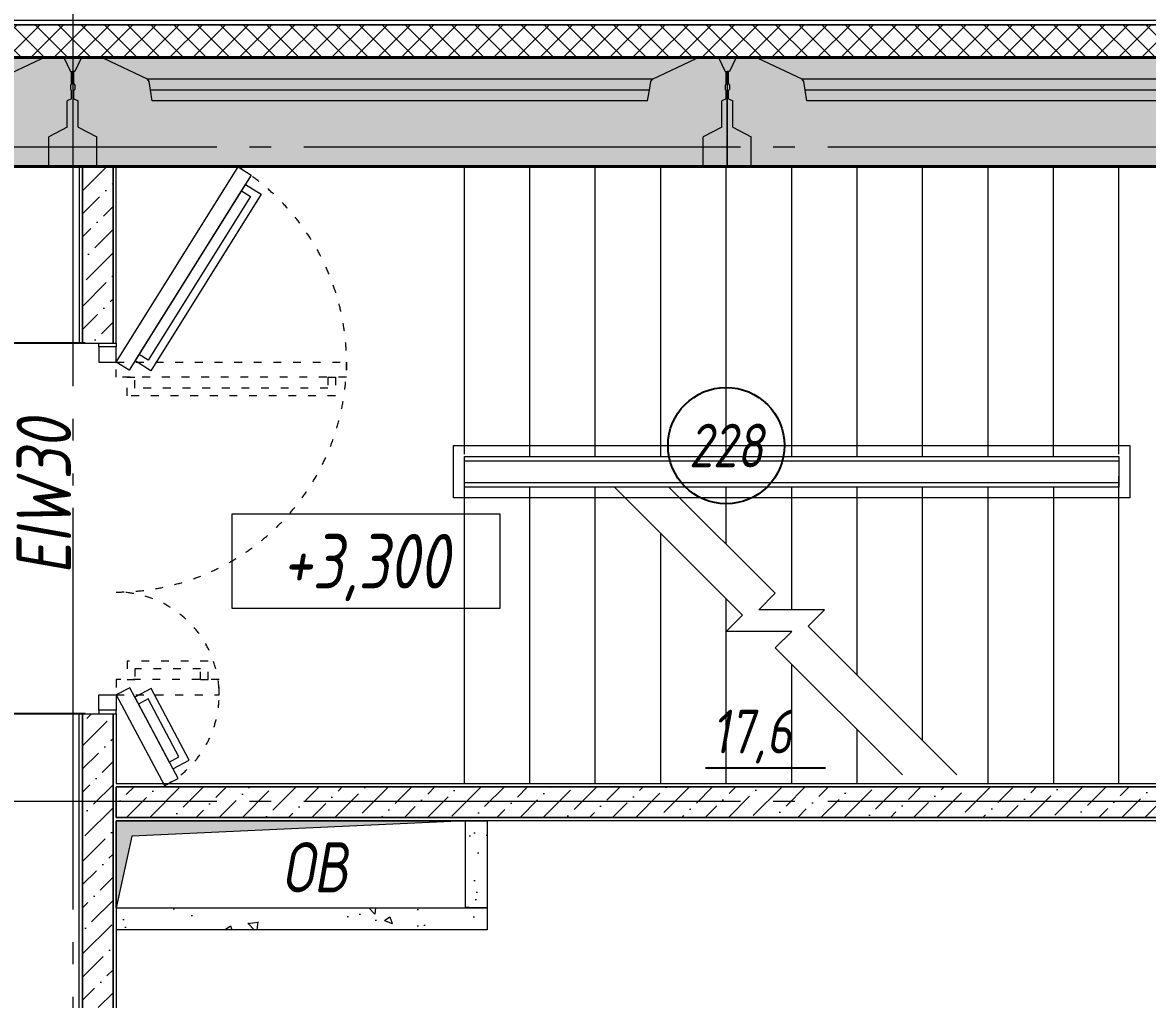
# Model space of a CAD drawing. Header units: millimetres. Extents: x -85420 to 1195317, y -69347 to 470418.
# Drawn here: x 494516 to 499672, y 53666 to 58146 of the extents above; entities that cross this region are included whole.
import ezdxf
from ezdxf import colors
from ezdxf.entities.mleader import LeaderData, LeaderLine
from ezdxf.enums import TextEntityAlignment as Align
from ezdxf.math import Vec2, Vec3

# ---------------------------------------------------------------- set-up
doc = ezdxf.new("R2010")
doc.units = ezdxf.units.MM
for name, pattern in [('ACAD_ISO03W100', [30, 12, -18]), ('GOST2.303 6', [12, 8, -1.5, 1, -1.5]), ('ГОСТ 2.303 4', [7, 5, -2, 0]), ('ГОСТ 2.303 5', [24, 20, -1.5, 1, -1.5]), ('осевая', [50.800000000000004, 31.75, -6.35, 6.35, -6.35])]:
    doc.linetypes.add(name, pattern=pattern)
for name, color, linetype, lineweight in [('!М_Отверстия в перекрытиях', 253, 'Continuous', 15), ('!М_Перегородки_пеноблок', 7, 'Continuous', 20), ('+АР_Выноски', 4, 'Continuous', 9), ('+АР_Лестница', 3, 'Continuous', 9), ('+АР_Осевые линии', 252, 'GOST2.303 6', 9), ('+АР_Стены внутренние', 250, 'Continuous', 18), ('АР_Двери', 7, 'Continuous', 0), ('АР_штриховка несущих стен', 250, 'Continuous', 0), ('СПДС_+АР_Стены', 250, 'Continuous', 20), ('СПДС_РАЗМЕРЫ', 252, 'Continuous', 0), ('стены', 7, 'Continuous', 40), ('ТОНКАЯ', 253, 'Continuous', 0), ('ЭКСПЛИКАЦИЯ', 7, 'Continuous', 5)]:
    doc.layers.add(name, color=color, linetype=linetype, lineweight=lineweight)
doc.layers.add('ОСИ', color=7, linetype='осевая', lineweight=13, true_color=0x999999)
doc.layers.add('ПБ_граница', color=7, linetype='ГОСТ 2.303 4', lineweight=40, true_color=0xdb0000)
doc.styles.add('ГОСТ 2.304', font='CS_Gost2304.shx', dxfattribs={"oblique": 10})
doc.dimstyles.new('СПДС', dxfattribs={"dimscale": 100, "dimtxt": 2.5, "dimasz": 2.5, "dimexe": 2, "dimexo": 0.625, "dimgap": 1, "dimtad": 1, "dimdec": 0, "dimrnd": 5, "dimtxsty": 'ГОСТ 2.304', "dimblk": 'OBLIQUE', "dimblk1": 'OBLIQUE', "dimblk2": 'OBLIQUE', "dimcen": 2.5, "dimdle": 2, "dimadec": 0, "dimazin": 2, "dimtfac": 0.75, "dimtdec": 4, "dimtmove": 1, "dimatfit": 3, "dimfxl": 1, "dimtfill": 1, "dimtolj": 1, "dimarcsym": 1})
pattern_1 = [(45, (0, 0), (39.77475644174331, 145.8407736197254), [187.5, -40.50000000000001, 0, -40.50000000000001])]

# ---------------------------------------------------------------- blocks, each defined once
blk = doc.blocks.new('A$C73726BED')
for points in [[(-282.9354296940893, 1896.324355923614), (-61.68031029171556, 1480.203997270103), (0, 1513.000000000015), (-221.2551194023737, 1929.120358653525)], [(-334.2186466207872, 1812.023447524), (-160.0784126125552, 1484.513300743011), (-85.15388843101003, 1524.351376913049), (-259.2941224392421, 1851.861523694038)], [(-286.8839761732121, 1797.551786471432), (-145.6067515599924, 1531.847971190567), (-101.5853931285227, 1555.254542663123), (-242.8626177417423, 1820.958357943988)], [(-85.73828986439575, -18.3836905468756), (-591.547994809861, -827.8484264909641), (-663.5110429047523, -782.8809232664895), (-157.701337959153, 26.58381267770393)], [(-2.398169440809284e-10, -13), (-558.9135552974036, -907.4486612869403), (-618.1558819499486, -870.4299470259637), (-59.24232665265068, 24.01871426108144)], [(-104.285464112628, -48.06537391231873), (-573.0008205616745, -798.1667431255942), (-615.282185291049, -771.7464141492184), (-146.5668288419416, -21.64504493594761)]]:
    blk.add_lwpolyline(points, close=True)
for points in [[(80, 1600.000000000015), (0, 1600.000000000015), (0, 1583.000000000015), (80, 1583.000000000015), (80, 1600.000000000015)], [(0, 1583.000000000015), (80, 1583.000000000015), (80, 1513.000000000015), (50, 1513.000000000015), (50, 1513.000000000015), (0, 1513.000000000015), (0, 1583.000000000015)], [(0, -83), (80, -83), (80, -13), (50, -13), (50, -13), (0, -13), (0, -83)], [(80, -100), (0, -100), (0, -83), (80, -83), (80, -100)]]:
    blk.add_lwpolyline(points)
at = {"linetype": 'ACAD_ISO03W100', "ltscale": 3}
for points in [[(-471.2854556929224, 1443.142727846411), (0, 1443.142727846411), (0, 1513.000000000015), (-471.2854556929224, 1513.000000000015)], [(0, -13), (-1054.714544307331, -12.99999999778794), (-1054.714544307331, 56.85727215581591), (1.600852783667506e-10, 56.85727215354564)]]:
    blk.add_lwpolyline(points, close=True, dxfattribs=at)
for points in [[(-385.9281835410744, 1443.142727846411), (-420.9281835410608, 1443.142727846411), (-420.928183541094, 1358.285455696284), (-50.00000000003325, 1358.285455696284), (-50.00000000000006, 1443.142727846411), (-85.00000000001363, 1443.142727846411)], [(-385.9281835410745, 1443.142727846411), (-385.9281835410804, 1393.285455696284), (-85.00000000001961, 1393.285455696284), (-85.0000000000137, 1443.142727846411)], [(-969.5033349099207, 56.85727215578422), (-1004.503334909845, 56.85727215586533), (-1004.503334909845, 141.7145443094692), (-49.9999999998207, 141.7145443071989), (-49.99999999998079, 56.85727215365327), (-84.99999999999099, 56.85727215373439)], [(-969.5033349099207, 56.85727215578905), (-969.5033349098445, 106.714544309391), (-84.99999999988664, 106.7145443072772), (-84.99999999999099, 56.85727215372955)]]:
    blk.add_lwpolyline(points, dxfattribs=at)
for centre, radius, start, end in [((0, 1513.000000000015), 471.2854556929224, 117.9999999999941, 269.999999999991), ((-2.398792275926098e-10, -13), 1054.714544307091, 89.99999999999099, 237.999999999879)]:
    blk.add_arc(centre, radius, start, end, dxfattribs=at)
blk = doc.blocks.new('_Oblique')
at = {"color": 0, "linetype": 'ByBlock', "lineweight": -2}
blk.add_line((-0.5, -0.5), (0.5, 0.5), dxfattribs=at)
blk = doc.blocks.new('*D384')
at = {"layer": 'Defpoints', "color": 0, "ltscale": 100, "transparency": 16777216}
for p in [(494866.3728296859, 56676.41517541511), (494076.3737197568, 54976.4151754151), (494866.3728296859, 54976.4151754151)]:
    blk.add_point(p, dxfattribs=at)
at = {"layer": 'СПДС_РАЗМЕРЫ', "color": 0, "lineweight": -2, "ltscale": 100, "transparency": 16777216}
for p, q in [((494076.3737197568, 56876.41517541511), (494076.3737197568, 54776.4151754151)), ((494803.8728296859, 56676.41517541511), (493876.3737197568, 56676.41517541511)), ((494803.8728296859, 54976.4151754151), (493876.3737197568, 54976.4151754151))]:
    blk.add_line(p, q, dxfattribs=at)
at = {"layer": 'СПДС_РАЗМЕРЫ', "color": 0, "lineweight": -2, "ltscale": 100, "transparency": 16777216, "xscale": 250, "yscale": 250, "zscale": 250}
for p, rotation in [((494076.3737197568, 56676.41517541511), 90), ((494076.3737197568, 54976.4151754151), 270)]:
    blk.add_blockref('_Oblique', p, dxfattribs=dict(at, rotation=rotation))
at = {"layer": 'СПДС_РАЗМЕРЫ', "color": 0, "ltscale": 100, "transparency": 16777216, "insert": (493851.3737196943, 55826.4151754151), "char_height": 250, "attachment_point": 5, "rotation": 90, "style": 'ГОСТ 2.304', "bg_fill": 3, "box_fill_scale": 1.1, "bg_fill_color": 256, "bg_fill_true_color": 13158600, "bg_fill_transparency": 0}
blk.add_mtext('\\A1;1700', dxfattribs=at)
blk = doc.blocks.new('_DotSmall')
at = {"color": 0, "linetype": 'ByBlock', "const_width": 0.5}
blk.add_lwpolyline([(-0.0625, 0, 1), (0.0625, 0, 1)], format="xyb", close=True, dxfattribs=at)
blk = doc.blocks.new('*U97')
at = {"lineweight": 15}
h = blk.add_hatch(dxfattribs=at)
h.set_pattern_fill('AR-CONC', color=256, scale=2, angle=180)
h.set_pattern_definition([(230, (-0.9999999999999405, 1.783711657668123e-13), (-364.369337992008, 31.87817107780614), [38.1, -419.1]), (175, (-0.9999999999999405, 1.783711657668123e-13), (70.48684284993871, -382.1136904780703), [30.48, -335.28116834]), (280.4514447, (-31.36401399999994, 2.656507000000175), (-293.8824941807065, -350.2355038243903), [32.38001759999999, -356.1804891999999]), (226.1842, (-0.9999999999999303, -101.5999999999998), (-542.1580817842598, 84.08465586545424), [57.14999999999998, -628.6499999999996]), (276.63555761, (-46.17979999999993, -94.59299999999983), (-474.808268103006, -494.8522491954431), [48.57004627999999, -534.2712163199999]), (171.18415117, (-0.9999999999999303, -101.5999999999998), (-474.8082681299541, -494.8522491710653), [45.71993414, -502.91946384]), (201, (-51.79999999999993, -76.19999999999983), (-303.228782538265, 204.5303963741752), [38.09999999999999, -419.1]), (146, (-51.79999999999993, -76.19999999999983), (-123.6040566952941, -368.3759322446385), [30.47999999999999, -335.2799999999999]), (251.4514449999999, (-77.06906519999993, -59.15580019999983), (-426.8328385574323, -163.8455377718105), [32.38001759999997, -356.1798751999997]), (217.5, (-0.9999999999999405, 1.783711657668123e-13), (-6.177206501183616, -169.1100777463062), [0, -331.216, 0, -340.36, 0, -336.55]), (187.4999999999999, (-0.9999999999999405, 1.783711657668123e-13), (-133.6393250206115, -200.361149636239), [0, -194.056, 0, -323.5959999999999, 0, -128.27]), (147.5, (112.284, 1.896519779916787e-13), (-271.1811903337428, 11.45748798534686), [0, -127, 0, -396.24, 0, -525.7799999999999]), (137.5, (163.0840000000001, 1.947106381822017e-13), (-296.2583627720361, -50.85298206666609), [0, -165.1, 0, -263.1439999999999, 0, -373.3799999999999])])
edge = h.paths.add_edge_path()
edge.add_line((-1699.924341405567, 3.660682867945297e-13), (-1699.924341405567, -99.99999999999963))
edge.add_line((5.906386491005833e-14, 1.189804971278817e-13), (-1699.924341405567, 3.660635393865389e-13))
edge.add_line((4.495530508202346e-14, -99.99999999999989), (5.949024856394091e-14, 1.13686837721616e-13))
edge.add_line((-1699.924341405567, -99.99999999999962), (2.273736754432321e-13, -99.99999999999989))
at = {"linetype": 'ByBlock', "ltscale": 100, "transparency": 33554687}
blk.add_lwpolyline([(5.949024856394091e-14, 1.189804971278817e-13), (-1699.924341405567, 3.660635393865389e-13), (-1699.924341405567, -99.99999999999962), (4.495530508202346e-14, -99.99999999999989)], close=True, dxfattribs=at)
blk = doc.blocks.new('*U98')
at = {"lineweight": 15}
h = blk.add_hatch(dxfattribs=at)
h.set_pattern_fill('AR-CONC', color=256, scale=2, angle=90)
h.set_pattern_definition([(140, (1.188196848629141e-13, 1.000000000000119), (31.87817107780612, 364.369337992008), [38.1, -419.1]), (85, (1.188196848629141e-13, 1.000000000000119), (-382.1136904780703, -70.48684284993874), [30.48, -335.28116834]), (190.4514446999999, (2.656507000000114, 31.36401400000012), (-350.2355038243903, 293.8824941807065), [32.38001759999999, -356.1804891999999]), (136.1842, (-101.5999999999999, 1.000000000000103), (84.08465586545421, 542.1580817842598), [57.14999999999998, -628.6499999999996]), (186.6355576099999, (-94.59299999999989, 46.1798000000001), (-494.8522491954431, 474.808268103006), [48.57004627999999, -534.2712163199999]), (81.18415116999998, (-101.5999999999999, 1.000000000000103), (-494.8522491710654, 474.808268129954), [45.71993414, -502.91946384]), (111, (-76.19999999999989, 51.8000000000001), (204.5303963741752, 303.228782538265), [38.09999999999999, -419.1]), (55.99999999999997, (-76.19999999999989, 51.8000000000001), (-368.3759322446385, 123.6040566952941), [30.47999999999999, -335.2799999999999]), (161.451445, (-59.1558001999999, 77.06906520000011), (-163.8455377718105, 426.8328385574323), [32.38001759999997, -356.1798751999997]), (127.5, (1.188196848629141e-13, 1.000000000000119), (-169.1100777463062, 6.177206501183606), [0, -331.216, 0, -340.36, 0, -336.55]), (97.49999999999994, (1.188196848629141e-13, 1.000000000000119), (-200.361149636239, 133.6393250206115), [0, -194.056, 0, -323.5959999999999, 0, -128.27]), (57.49999999999999, (1.370371414875109e-13, -112.2839999999999), (11.45748798534684, 271.1811903337428), [0, -127, 0, -396.24, 0, -525.7799999999999]), (47.5, (1.452064045478682e-13, -163.0839999999999), (-50.85298206666611, 296.2583627720361), [0, -165.1, 0, -263.1439999999999, 0, -373.3799999999999])])
edge = h.paths.add_edge_path()
edge.add_line((9.313383397824282e-14, 400.0000000000002), (-99.99999999999987, 400.0000000000002))
edge.add_line((5.949024856394087e-14, 1.189603970885855e-13), (9.313708650866388e-14, 400.0000000000002))
edge.add_line((-99.99999999999994, 1.273922066140624e-13), (4.263256414560601e-14, 1.189804971278818e-13))
edge.add_line((-99.99999999999987, 400.0000000000002), (-99.99999999999994, 1.70530256582424e-13))
at = {"linetype": 'ByBlock', "ltscale": 100, "transparency": 33554687}
blk.add_lwpolyline([(5.949024856394087e-14, 1.189804971278818e-13), (9.313708650866389e-14, 400.0000000000002), (-99.99999999999987, 400.0000000000002), (-99.99999999999994, 1.273922066140624e-13)], close=True, dxfattribs=at)
blk = doc.blocks.new('*U83')
at = {"transparency": 33554559}
h = blk.add_hatch(color=256, dxfattribs=at)
h.dxf.hatch_style = 1
h.paths.add_polyline_path([(1600, -4.751433152705431e-06), (70.71067811865485, -70.71067811865466), (-8.12048835356692e-14, -400.0000000000001), (0, 0)])
at = {"ltscale": 50}
blk.add_lwpolyline([(0, 0), (6.090366361635085e-14, -399.9999999999995), (1600, -399.9999952485664), (1600, -4.751433152705431e-06)], close=True, dxfattribs=at)
at = {"lineweight": 15}
blk.add_lwpolyline([(-8.120488353566919e-14, -400), (0, 0), (1600, -4.751433152705431e-06), (70.71067811865485, -70.71067811865466)], close=True, dxfattribs=at)
blk = doc.blocks.new('обследование 2 этаж 1245')
at = {"layer": 'ТОНКАЯ', "ltscale": 100}
for p, q in [((49500, -13550), (53420, -13550)), ((53217, -13650), (53418, -13555)), ((53418, -13555), (53420, -13550)), ((53520, -13550), (53420, -13550)), ((53520, -13550), (53550, -13615)), ((53600, -13550), (53570, -13615)), ((53600, -13550), (53700, -13550)), ((56420, -13550), (53700, -13550)), ((53702, -13555), (53700, -13550)), ((53903, -13650), (53702, -13555)), ((56217, -13650), (56418, -13555)), ((56418, -13555), (56420, -13550)), ((56520, -13550), (56420, -13550)), ((56520, -13550), (56550, -13615)), ((56600, -13550), (56570, -13615)), ((56600, -13550), (56700, -13550)), ((59420, -13550), (56700, -13550)), ((56702, -13555), (56700, -13550)), ((56903, -13650), (56702, -13555)), ((53550, -13615), (53555, -13615)), ((53555, -13672), (53555, -13615)), ((53555, -13615), (53560, -13615)), ((53560, -13672), (53560, -13615)), ((53560, -13615), (53560, -14050)), ((53560, -13672), (53560, -13615)), ((53565, -13615), (53560, -13615)), ((53560, -13615), (53560, -14050)), ((53570, -13615), (53565, -13615)), ((53565, -13672), (53565, -13615)), ((56217, -13650), (53903, -13650)), ((53910, -13660), (53903, -13650)), ((53916.66666666651, -13700), (53910, -13660)), ((56203.33333333326, -13700), (56210, -13660)), ((56210, -13660), (56217, -13650)), ((56550, -13615), (56555, -13615)), ((56555, -13672), (56555, -13615)), ((56555, -13615), (56560, -13615)), ((56560, -13672), (56560, -13615)), ((56560, -13615), (56560, -14050)), ((56560, -13672), (56560, -13615)), ((56565, -13615), (56560, -13615)), ((56560, -13615), (56560, -14050)), ((56570, -13615), (56565, -13615)), ((56565, -13672), (56565, -13615)), ((59217, -13650), (56903, -13650)), ((56910, -13660), (56903, -13650)), ((56916.66666666651, -13700), (56910, -13660)), ((53555, -13672), (53550, -13677)), ((53550, -13677), (53550, -13697)), ((53550, -13697), (53555, -13702)), ((53555, -13740), (53555, -13702)), ((53565, -13672), (53570, -13677)), ((53570, -13697), (53565, -13702)), ((53565, -13740), (53565, -13702)), ((53570, -13677), (53570, -13697)), ((56203.33333333349, -13700), (53916.66666666674, -13700)), ((53925, -13750), (53916.66666666651, -13700)), ((56195, -13750), (56203.33333333326, -13700)), ((56555, -13672), (56550, -13677)), ((56550, -13677), (56550, -13697)), ((56550, -13697), (56555, -13702)), ((56555, -13740), (56555, -13702)), ((56560, -14050), (56560, -13710)), ((56565, -13672), (56570, -13677)), ((56570, -13697), (56565, -13702)), ((56565, -13740), (56565, -13702)), ((56570, -13677), (56570, -13697)), ((59203.33333333349, -13700), (56916.66666666674, -13700)), ((56925, -13750), (56916.66666666651, -13700)), ((53555, -13740), (53535, -13750)), ((53535, -13870), (53535, -13750)), ((53565, -13740), (53585, -13750)), ((53585, -13870), (53585, -13750)), ((56195, -13750), (53925, -13750)), ((56555, -13740), (56535, -13750)), ((56535, -13870), (56535, -13750)), ((56565, -13740), (56585, -13750)), ((56585, -13870), (56585, -13750)), ((59195, -13750), (56925, -13750)), ((53535, -13870), (53450, -13915)), ((53450, -14050), (53450, -13915)), ((53585, -13870), (53670, -13915)), ((53670, -14050), (53670, -13915)), ((56535, -13870), (56450, -13915)), ((56450, -14050), (56450, -13915)), ((56585, -13870), (56670, -13915)), ((56670, -14050), (56670, -13915)), ((53300, -14050), (53450, -14050)), ((53560, -14050), (53450, -14050)), ((53560, -14050), (53670, -14050)), ((53820, -14050), (53670, -14050)), ((56300, -14050), (53820, -14050)), ((56300, -14050), (56450, -14050)), ((56560, -14050), (56450, -14050)), ((56560, -14050), (56670, -14050)), ((56820, -14050), (56670, -14050)), ((59300, -14050), (56820, -14050))]:
    blk.add_line(p, q, dxfattribs=at)
blk = doc.blocks.new('A$C314F1C93')
at = {"layer": '+АР_Осевые линии', "linetype": 'ГОСТ 2.303 5', "lineweight": 0, "ltscale": 100}
blk.add_line((64340.00000000047, 64752.65710872156), (64340.00000000047, -9752.23746942038), dxfattribs=at)
for points in [[(-4199.99999999968, 42249.99999999988), (75280.00000000006, 42249.99999999988)], [(-4199.99999999968, 39249.99999999988), (75280.00000000006, 39249.99999999988)]]:
    blk.add_lwpolyline(points, dxfattribs=at)

msp = doc.modelspace()

# ---------------------------------------------------------------- wipeouts: each hides what was drawn before it
at = {"color": 7, "ltscale": 100, "true_color": 0xffffff}
msp.add_wipeout([(495475.72007927037, 55461.16025428995), (496705.72007927037, 55461.16025428995), (496705.72007927037, 55891.16025428994), (495475.72007927037, 55891.16025428994)], dxfattribs=at).dxf.layer = '+АР_Выноски'

# ---------------------------------------------------------------- next in the draw order: linework, layer by layer
at = {"layer": '+АР_Выноски', "linetype": 'Continuous', "ltscale": 100}
msp.add_lwpolyline([(495475.7200792703, 55461.16025428995), (496705.7200792703, 55461.16025428995), (496705.7200792703, 55891.16025428995), (495475.7200792703, 55891.16025428995), (495475.7200792703, 55461.16025428995)], dxfattribs=at)

# ---------------------------------------------------------------- next in the draw order: texts
at = {"layer": '+АР_Выноски', "linetype": 'Continuous', "ltscale": 100, "style": 'ГОСТ 2.304', "oblique": 9.999999999999996}
msp.add_text('+3,300', height=250, dxfattribs=at).set_placement((496090.7200792703, 55676.16025428995), align=Align.MIDDLE_CENTER)

# ---------------------------------------------------------------- next in the draw order: block references
at = {"layer": 'ОСИ', "ltscale": 40}
msp.add_blockref('A$C314F1C93', (430406.3725916118, 15326.41521031433, 4.999999999999952e-09), dxfattribs=at)

# ---------------------------------------------------------------- next in the draw order: hatches: boundary and pattern name
at = {"layer": '+АР_Стены внутренние', "lineweight": 0, "ltscale": 100}
h = msp.add_hatch(dxfattribs=at)
h.set_pattern_fill('БЕТОН И ИЗДЕЛИЯ ИЗ НЕГО', color=256, scale=30, style=0, pattern_type=2)
h.set_pattern_definition(pattern_1)
h.paths.add_polyline_path([(494946.3725916785, 54641.41520998569), (501146.3725916785, 54641.4152099858), (501146.3725916785, 54501.4152099858), (494946.3725916785, 54501.41520998569)], flags=0)
h = msp.add_hatch(dxfattribs=at)
h.set_pattern_fill('БЕТОН И ИЗДЕЛИЯ ИЗ НЕГО', color=256, scale=30, style=0, pattern_type=2)
h.set_pattern_definition(pattern_1)
h.paths.add_polyline_path([(494946.3725916785, 54641.41520998569), (501146.3725916785, 54641.4152099858), (501146.3725916785, 54501.4152099858), (494946.3725916785, 54501.41520998569)], flags=0)
at = {"layer": 'АР_штриховка несущих стен', "lineweight": 0}
h = msp.add_hatch(dxfattribs=at)
h.set_pattern_fill('FP_1', color=256, angle=90.00000000000001, style=0, pattern_type=2)
h.set_pattern_definition([(315.0000000000001, (712524.0056777213, 445917.9367795632), (-212.1320343559643, -212.1320343559643), [300.0000000000001, -50.00000000000001, 10, -50.00000000000001]), (315.0000000000001, (712736.0056777213, 445917.9367795632), (-212.1320343559643, -212.1320343559643), []), (40.00000000000001, (712524.0056777213, 445917.9367795632), (-31.37586718776049, 358.6306040025252), [37.5, -412.5]), (95.00000000000003, (712524.0056777213, 445917.9367795632), (376.0956830054848, -69.37609840310989), [30, -330]), (349.5490000000003, (712521.3906777214, 445947.8227795631), (344.7173363236747, 289.2568028982387), [31.86999999999997, -350.5709999999994]), (43.81599999999998, (712624.0056777213, 445917.9367795632), (-82.7614966388627, 533.6199696404694), [56.25, -618.75]), (353.3640000000004, (712617.1086777212, 445962.4047795633), (487.0622145359653, 467.3284015511165), [47.80499999999993, -525.8559999999989]), (98.81600000000005, (712624.0056777213, 445917.9367795632), (487.0580492787813, 467.332636044979), [45, -495]), (69.00000000000001, (712599.0056777213, 445967.9367795632), (-201.3095187061823, 298.4540715877155), [37.49999999999999, -412.4999999999999]), (124.0000000000001, (712599.0056777213, 445967.9367795632), (362.5748960476323, 121.6571023863739), [29.99999999999998, -329.9999999999997]), (18.54899999999999, (712582.2296777213, 445992.8077795632), (161.2620949745204, 420.1119811543452), [31.87, -350.571]), (52.5, (712524.0056777213, 445917.9367795632), (166.4469269156558, 6.079927658645317), [3.353, -322.647, 3.353, -331.647, -331.25]), (52.5, (712524.0056777213, 445917.9367795632), (166.4469269156558, 6.079927658645317), [-661, 3.353, -327.897]), (82.50000000000003, (712524.0056777213, 445917.9367795632), (197.2058559411801, 131.5347687210744), [3.352999999999998, -187.6469999999999, 3.352999999999998, -315.1469999999997, -126.2499999999999]), (82.50000000000003, (712524.0056777213, 445917.9367795632), (197.2058559411801, 131.5347687210744), [-509.4999999999997, 3.352999999999998, -122.8969999999999]), (122.5, (712524.0056777213, 445806.4367795632), (-11.27743586718989, 266.9112180862045), [3.35299999999999, -121.6469999999997, 3.35299999999999, -386.6469999999987, -517.4999999999974]), (122.5, (712524.0056777213, 445806.4367795632), (-11.27743586718989, 266.9112180862045), [-514.9999999999974, 3.35299999999999, -514.1469999999973]), (132.5, (712524.0056777213, 445756.4367795632), (50.05249116615892, 291.5930846711931), [3.352999999999996, -159.1469999999998, 3.352999999999996, -255.6469999999998, -367.4999999999995]), (132.5, (712524.0056777213, 445756.4367795632), (50.05249116615892, 291.5930846711931), [-421.4999999999995, 3.352999999999996, -364.1469999999995])])
edge = h.paths.add_edge_path()
edge.add_line((494381.3725916791, 57486.4152099858), (501146.3725916791, 57486.41520999453))
edge.add_line((494381.3725916791, 57986.4152099858), (494381.3725916791, 57486.4152099858))
edge.add_line((501646.372591679, 57986.4152099858), (494381.3725916791, 57986.4152099858))
edge.add_line((501646.372591679, 57216.16097900644), (501646.372591679, 57986.41520998575))
edge.add_line((501146.3727677073, 57216.16097900644), (501646.3725916791, 57216.16097900644))
edge.add_line((501146.3725916791, 57486.41520999453), (501146.3727677073, 57216.1609790065))
edge = h.paths.add_edge_path()
edge.add_line((501146.3747248275, 54211.4152099858), (501646.3725916791, 54211.4152099858))
edge.add_line((501146.3742622203, 54921.65102985245), (501146.3747248275, 54211.41520998575))
edge.add_line((501646.3725916791, 54921.65102985245), (501146.3742622203, 54921.65102985245))
edge.add_line((501646.3725916791, 54211.4152099858), (501646.3725916791, 54921.65102985251))
at = {"layer": 'СПДС_+АР_Стены', "lineweight": 9, "ltscale": 100}
h = msp.add_hatch(dxfattribs=at)
h.set_pattern_fill('НЕМЕТАЛЛИЧЕСКИЕ МАТЕРИАЛЫ', color=256, scale=30, style=0, pattern_type=2)
h.set_pattern_definition([(45, (0, 0), (-53.03300858899107, 53.03300858899107), []), (135, (0, 0), (-53.03300858899107, -53.03300858899107), [])])
h.paths.add_polyline_path([(494381.3725916791, 58136.4152099858), (501796.372591679, 58136.4152099858), (501646.372591679, 57986.4152099858), (494381.3725916791, 57986.4152099858)], flags=0)

# ---------------------------------------------------------------- next in the draw order: linework, layer by layer
at = {"layer": '+АР_Лестница', "ltscale": 100}
for p, q in [((496541.3666786698, 56166.42911287793, 9.999999999999904e-09), (496541.3750835191, 57486.41380948212, 9.999999999999904e-09)), ((496841.366615002, 56156.42911287793, 9.999999999999904e-09), (496841.3750835224, 57486.41337889072, 9.999999999999904e-09)), ((497141.3666150081, 56156.42911287793, 9.999999999999904e-09), (497141.3750835258, 57486.41294829932, 9.999999999999904e-09)), ((497441.3666150142, 56156.42911287793, 9.999999999999904e-09), (497441.375083529, 57486.41251770779, 9.999999999999904e-09)), ((497741.3666150202, 56156.42911287793, 9.999999999999904e-09), (497741.3750835324, 57486.41208711639, 9.999999999999904e-09)), ((498041.3666150263, 56156.42911287793, 9.999999999999904e-09), (498041.3750835357, 57486.41165652499, 9.999999999999904e-09)), ((498341.3666150323, 56156.42911287793, 9.999999999999904e-09), (498341.3750835391, 57486.41122593358, 9.999999999999904e-09)), ((498641.3666150384, 56156.42911287793, 9.999999999999904e-09), (498641.3750835423, 57486.41079534218, 9.999999999999904e-09)), ((498941.3666150444, 56156.42911287793, 9.999999999999904e-09), (498941.3750835456, 57486.41036475066, 9.999999999999904e-09)), ((499241.3666150505, 56156.42911287793, 9.999999999999904e-09), (499241.3750835489, 57486.40993415925, 9.999999999999904e-09)), ((499541.366678607, 56166.40972762788, 9.999999999999904e-09), (499541.3750835522, 57486.40950356785, 9.999999999999904e-09)), ((496541.3666786051, 56136.41019350523, 9.999999999999904e-09), (499541.366678607, 56136.40972762788, 9.999999999999904e-09)), ((499541.366678607, 56136.40972762788, 9.999999999999904e-09), (499541.3660324319, 56036.40972762811, 9.999999999999904e-09)), ((499541.3666654014, 54656.41538724862, 9.999999999999904e-09), (499541.3664456693, 56066.40972762788, 9.999999999999904e-09)), ((496541.3666630762, 56036.41019350523, 9.999999999999904e-09), (499541.3666630762, 56036.40972762788, 9.999999999999904e-09)), ((496841.3666708416, 54656.41538724862, 9.999999999999904e-09), (496841.3666708416, 56016.40972762811, 9.999999999999904e-09)), ((497141.3666708416, 54656.41538724862, 9.999999999999904e-09), (497141.3666708416, 56016.40972762811, 9.999999999999904e-09)), ((497741.3663524538, 55753.92163440958, 9.999999999999904e-09), (497741.3663524541, 56016.40972762811, 9.999999999999904e-09)), ((498041.366670853, 55453.92131602182, 9.999999999999904e-09), (498041.3666708537, 56016.41354805848, 9.999999999999904e-09)), ((498341.3666708465, 55153.92131601681, 9.999999999999904e-09), (498341.3666708476, 56016.41163784335, 9.999999999999904e-09)), ((498641.3666708401, 54853.92131602322, 9.999999999999904e-09), (498641.3666708415, 56016.40972762811, 9.999999999999904e-09)), ((498941.3666708416, 54656.41538724862, 9.999999999999904e-09), (498941.3666708416, 56016.40972762811, 9.999999999999904e-09)), ((499241.3666708416, 56016.40972762811, 9.999999999999904e-09), (499241.3666708416, 54656.41538724862, 9.999999999999904e-09)), ((497441.3666708416, 54656.41538724862, 9.999999999999904e-09), (497441.3666708416, 55803.92131602182, 9.999999999999904e-09)), ((497741.3666708416, 54656.41538724862, 9.999999999999904e-09), (497741.3666708416, 55503.92131602182, 9.999999999999904e-09)), ((498041.3666708416, 54656.41538724862, 9.999999999999904e-09), (498041.3666708416, 55203.92131602182, 9.999999999999904e-09)), ((498341.3666708416, 54656.41538724862, 9.999999999999904e-09), (498341.3666708416, 54903.92131602182, 9.999999999999904e-09))]:
    msp.add_line(p, q, dxfattribs=at)
at = {"layer": '+АР_Лестница', "ltscale": 100, "elevation": 9.999999999999904e-09}
for points in [[(499537.6782503951, 56801.31970162806, 0, 0, 0), (496837.6782503406, 56801.31970162806, 70, 0, 0), (496537.6782503345, 56801.31970162806, 0, 0, 0)], [(499537.6737502879, 55351.32925446192, 0, 0, 0), (500093.9178862114, 55351.32925446192, 0, 0, 0), (500093.9178862114, 56206.34095619165, 0, 0, 0), (500093.9178862114, 56801.31970162806, 0, 0, 0), (499815.7980683033, 56801.31970162806, 70, 0, 0), (499537.6782503951, 56801.31970162806, 0, 0, 0)], [(498337.6738901389, 55351.32925446192, 0, 0, 0), (499237.6738901389, 55351.32925446192, 70, 0, 0), (499537.6737594431, 55351.32925446192, 0, 0, 0)]]:
    msp.add_lwpolyline(points, format="xyseb", dxfattribs=at)
for points in [[(499591.3660324319, 55966.40972762811), (496491.375401962, 55966.40972762811), (496491.375401962, 56206.42911287793), (499591.3660324319, 56206.42911287793)], [(499541.3660324319, 56016.40972762811), (496541.375401962, 56016.40972762811), (496541.375401962, 56156.42911287793), (499541.3660324319, 56156.42911287793)]]:
    msp.add_lwpolyline(points, close=True, dxfattribs=at)
for points in [[(498548.8552577671, 54696.43272909615), (497966.3666708416, 55278.92131602182), (498041.3666708416, 55353.92131602182), (497741.3666708416, 55353.92131602182), (497816.3666708416, 55428.92131602182), (497228.8782592353, 56016.40972762811)], [(498798.8552262852, 54696.43276057811), (498116.3666708416, 55378.92131602182), (498191.3666708416, 55453.92131602182), (497891.3666708416, 55453.92131602182), (497966.3666708416, 55528.92131602182), (497478.8782592353, 56016.40972762811)]]:
    msp.add_lwpolyline(points, dxfattribs=at)
at = {"layer": '+АР_Стены внутренние', "ltscale": 100}
for points in [[(494931.3737197568, 57486.4152099858), (494931.3737197568, 56676.41517541511), (494946.3737197568, 56676.41517541511), (494946.3737197568, 57486.4152099858), (494931.3737197568, 57486.4152099858)], [(494946.3725916785, 54641.41520998569), (501146.3725916785, 54641.4152099858), (501146.3725916785, 54501.4152099858), (494946.3725916785, 54501.41520998569), (494946.3725916785, 54641.41520998569)], [(494946.3725916785, 54641.41520998569), (501146.3725916785, 54641.4152099858), (501146.3725916785, 54501.4152099858), (494946.3725916785, 54501.41520998569), (494946.3725916785, 54641.41520998569)]]:
    msp.add_lwpolyline(points, close=True, dxfattribs=at)
for points in [[(494931.3725916784, 49186.45907178901), (494931.3728296859, 54976.4151760317), (494946.3728296859, 54976.4151754151), (494946.3728165317, 54656.41520998569)], [(494946.3728165317, 54656.41520998569), (501146.3725916785, 54656.4152099858), (501146.3725916785, 54641.4152099858), (494946.3728159151, 54641.41520998569)], [(494946.3728165317, 54656.41520998569), (501146.3725916785, 54656.4152099858), (501146.3725916785, 54641.4152099858), (494946.3728159151, 54641.41520998569)], [(494946.3728159151, 54641.41520998569), (494946.3725916785, 54641.41520998569), (494946.3725916785, 54501.41520998569), (494946.3728101601, 54501.41520998569)], [(494946.3728101601, 54501.41520998569), (501146.3725916785, 54501.4152099858), (501146.3725916785, 54486.4152099858), (494946.3728095435, 54486.41520998569)], [(494946.3728101601, 54501.41520998569), (501146.3725916785, 54501.4152099858), (501146.3725916785, 54486.4152099858), (494946.3728095435, 54486.41520998569)], [(494946.3728095435, 54486.41520998569), (494946.3725916784, 49186.4590711724)]]:
    msp.add_lwpolyline(points, dxfattribs=at)
at = {"layer": 'СПДС_+АР_Стены', "ltscale": 100}
for points in [[(501796.372591679, 58136.4152099858), (494381.3725916791, 58136.4152099858), (494381.3725916791, 58156.4152099858), (501816.372591679, 58156.4152099858)], [(501646.372591679, 57986.4152099858), (494381.3725916791, 57986.4152099858), (494381.3725916791, 58136.4152099858), (501796.372591679, 58136.4152099858)]]:
    msp.add_lwpolyline(points, dxfattribs=at)
at = {"layer": 'стены', "ltscale": 100}
for points in [[(501646.372591679, 57216.16097900644), (501646.372591679, 57986.4152099858), (494381.3725916791, 57986.4152099858), (494381.3725916791, 57486.4152099858)], [(494381.3725916791, 57486.4152099858), (501146.3725916791, 57486.41520999453), (501146.3725916791, 57216.16097900644)]]:
    msp.add_lwpolyline(points, dxfattribs=at)
at = {"layer": 'ЭКСПЛИКАЦИЯ', "linetype": 'Continuous', "lineweight": 25, "ltscale": 100}
msp.add_line((497646.5907177033, 54728.41355695818), (498196.5907177033, 54728.41355695818), dxfattribs=at)
msp.add_circle((497741.3669333894, 56206.42911287793), 266.6666666666667, dxfattribs=at)

# ---------------------------------------------------------------- next in the draw order: block references
at = {"layer": '!М_Отверстия в перекрытиях'}
msp.add_blockref('*U83', (494946.3725916785, 54486.41520998569), dxfattribs=at)
at = {"layer": '!М_Перегородки_пеноблок', "xscale": -1}
for name, p in [('*U98', (496546.3725916785, 54086.41520568531)), ('*U97', (494946.448250273, 54086.41520998545))]:
    msp.add_blockref(name, p, dxfattribs=at)
at = {"layer": 'ТОНКАЯ', "ltscale": 200}
msp.add_blockref('обследование 2 этаж 1245', (441186.372591679, 71536.4152099858, 4.999999999999952e-09), dxfattribs=at)

# ---------------------------------------------------------------- next in the draw order: texts
at = {"layer": '!М_Отверстия в перекрытиях', "ltscale": 50, "insert": (495855.0588461708, 54272.53352164023), "char_height": 230, "width": 1150.000000000002, "attachment_point": 5, "line_spacing_factor": 0.648, "style": 'ГОСТ 2.304'}
msp.add_mtext('ОВ', dxfattribs=at)
at = {"layer": 'ЭКСПЛИКАЦИЯ', "linetype": 'Continuous', "lineweight": 25, "ltscale": 100, "style": 'ГОСТ 2.304', "oblique": 9.999999999999998}
msp.add_text('228', height=200, dxfattribs=at).set_placement((497741.3669333894, 56206.42911287793), align=Align.MIDDLE_CENTER)
msp.add_text('17,6', height=200, dxfattribs=at).set_placement((497676.5907177033, 54995.08022362484), align=Align.TOP_LEFT)

# ---------------------------------------------------------------- next in the draw order: texts
at = {"layer": 'ПБ_граница', "linetype": 'ByBlock', "lineweight": 0, "ltscale": 100, "insert": (494613.8377583324, 55972.36625607137, 9.999999999999904e-09), "char_height": 250, "width": 1, "attachment_point": 5, "rotation": 90, "line_spacing_factor": 0.5, "style": 'ГОСТ 2.304', "bg_fill": 3, "box_fill_scale": 1.2, "bg_fill_color": 1, "bg_fill_transparency": 0}
msp.add_mtext('EIW30', dxfattribs=at)

# ---------------------------------------------------------------- next in the draw order: wipeouts: each hides what was drawn before it
at = {"color": 7, "ltscale": 100, "true_color": 0xffffff}
msp.add_wipeout([(495475.7200792705, 55461.16025428995), (496705.7200792705, 55461.16025428995), (496705.7200792705, 55891.16025428994), (495475.7200792705, 55891.16025428994)], dxfattribs=at).dxf.layer = '+АР_Выноски'

# ---------------------------------------------------------------- next in the draw order: linework, layer by layer
at = {"layer": '+АР_Выноски', "linetype": 'Continuous', "ltscale": 100}
msp.add_lwpolyline([(495475.7200792704, 55461.16025428995), (496705.7200792704, 55461.16025428995), (496705.7200792704, 55891.16025428995), (495475.7200792704, 55891.16025428995), (495475.7200792704, 55461.16025428995)], dxfattribs=at)
at = {"layer": '+АР_Лестница', "ltscale": 100}
msp.add_line((496541.3666708416, 54656.41538724862, 9.999999999999904e-09), (496541.3666708416, 56016.40972762811, 9.999999999999904e-09), dxfattribs=at)

# ---------------------------------------------------------------- next in the draw order: texts
at = {"layer": '+АР_Выноски', "linetype": 'Continuous', "ltscale": 100, "style": 'ГОСТ 2.304', "oblique": 9.999999999999996}
msp.add_text('+3,300', height=250, dxfattribs=at).set_placement((496090.7200792704, 55676.16025428995), align=Align.MIDDLE_CENTER)

# ---------------------------------------------------------------- next in the draw order: leaders
at = {"layer": 'ПБ_граница', "linetype": 'ByBlock', "lineweight": 0, "ltscale": 70}
ml = msp.add_multileader_mtext('Standard', dxfattribs=at)
ml.set_content('Граница пожарной зоны ', color=256, style='ГОСТ 2.304')
ml.set_leader_properties(color=256, lineweight=-1)
ml.set_arrow_properties(name='DOTSMALL')
ml.build(insert=Vec2(0, 0))
ml.multileader.update_dxf_attribs({"text_left_attachment_type": 6, "text_right_attachment_type": 6, "dogleg_length": 173.1023128655506, "arrow_head_size": 250, "scale": 100})
ctx = ml.context
ctx.base_point, ctx.scale, ctx.char_height, ctx.arrow_head_size, ctx.landing_gap_size, ctx.plane_origin = Vec3(450272.9884948072, 51533.02647104248, 4.999999999999952e-09), 100, 250, 250, 200, Vec3(406909.5021260575, 65636.91203431925, 4.999999999999952e-09)
ctx.left_attachment, ctx.right_attachment = 6, 6
notes = []
notes.append((ctx, [(0, (1, 1, 0), (450099.8861819417, 51533.02647104248, 4.999999999999952e-09), (1, 0), 173.1023128655506, [(3, [(448218.1918544235, 55394.88313291562, 4.999999999999952e-09)], 0, [])])]))
ctx.mtext.insert, ctx.mtext.width, ctx.mtext.defined_height, ctx.mtext.line_spacing_factor, ctx.mtext.flow_direction = Vec3(450472.9884948072, 51845.52647104248, 4.999999999999952e-09), 7160.099157842735, 981.0220136277686, 0.768, 5
for ctx, leaders in notes:
    for number, flags, end, landing, length, lines in leaders:
        leader = LeaderData()
        leader.index, (leader.has_last_leader_line, leader.has_dogleg_vector, leader.attachment_direction) = number, flags
        leader.last_leader_point, leader.dogleg_vector, leader.dogleg_length = Vec3(end), Vec3(landing), length
        for number, points, colour, breaks in lines:
            line = LeaderLine()
            line.index, line.vertices, line.color, line.breaks = number, Vec3.list(points), colors.encode_raw_color(colour), breaks
            leader.lines.append(line)
        ctx.leaders.append(leader)

# ---------------------------------------------------------------- next in the draw order: dimensions: what is measured, and where the dimension line sits
at = {"layer": 'СПДС_РАЗМЕРЫ', "ltscale": 100}
dim = msp.add_linear_dim(base=(494076.3737197568, 54976.4151754151, 4.999999999999952e-09), p1=(494866.3728296859, 56676.41517541511, 4.999999999999952e-09), p2=(494866.3728296859, 54976.4151754151, 4.999999999999952e-09), angle=90, dimstyle='СПДС', dxfattribs=at)
dim.commit()
dim.dimension.update_dxf_attribs({"geometry": '*D384', "text_midpoint": (493851.3737196943, 55826.4151754151, 4.999999999999952e-09)})

# ---------------------------------------------------------------- next in the draw order: hatches: boundary and pattern name
at = {"layer": '+АР_Стены внутренние', "lineweight": 0, "ltscale": 100}
h = msp.add_hatch(dxfattribs=at)
h.set_pattern_fill('БЕТОН И ИЗДЕЛИЯ ИЗ НЕГО', color=256, scale=30, style=0, pattern_type=2)
h.set_pattern_definition(pattern_1)
h.paths.add_polyline_path([(494791.3737197568, 57486.4152099858), (494791.3737197568, 56676.41517541511), (494931.3737197568, 56676.41517541511), (494931.3737197568, 57486.4152099858)], flags=0)
h = msp.add_hatch(dxfattribs=at)
h.set_pattern_fill('БЕТОН И ИЗДЕЛИЯ ИЗ НЕГО', color=256, scale=30, style=0, pattern_type=2)
h.set_pattern_definition(pattern_1)
h.paths.add_polyline_path([(494931.3728296859, 54976.4151760317), (494931.3725916784, 49186.45907178901), (494791.3725916784, 49186.45907754399), (494791.3727326735, 52616.415271609), (494931.3725916785, 52616.41527160953), (494931.3725916751, 53516.41520999512), (494791.3727696697, 53516.41520999459), (494791.3728296859, 54976.41518178668)], flags=0)

# ---------------------------------------------------------------- next in the draw order: linework, layer by layer
at = {"layer": '+АР_Стены внутренние', "ltscale": 100}
for points in [[(494791.3737197568, 56676.41517541511), (494791.3737197568, 57486.4152099858), (494776.3737197568, 57486.4152099858), (494776.3737197568, 56676.41517541511), (494791.3737197568, 56676.41517541511)], [(494791.3737197568, 57486.4152099858), (494791.3737197568, 56676.41517541511), (494931.3737197568, 56676.41517541511), (494931.3737197568, 57486.4152099858), (494791.3737197568, 57486.4152099858)]]:
    msp.add_lwpolyline(points, close=True, dxfattribs=at)
for points in [[(494776.3727696697, 53516.41520999453), (494776.3728296859, 54976.41518240328), (494791.3728296859, 54976.41518178668), (494791.3727696697, 53516.41520999459), (494791.3725916751, 53516.41520999459), (494791.3725916785, 52616.415271609), (494791.3727326735, 52616.415271609), (494791.3725916784, 49186.45907754399)], [(494791.3725916784, 49186.45907754399), (494791.3727326735, 52616.415271609), (494931.3725916785, 52616.41527160953), (494931.3725916751, 53516.41520999512), (494791.3727696697, 53516.41520999459), (494791.3728296859, 54976.41518178668), (494931.3728296859, 54976.4151760317), (494931.3725916784, 49186.45907178901)]]:
    msp.add_lwpolyline(points, dxfattribs=at)

# ---------------------------------------------------------------- next in the draw order: block references
at = {"layer": 'АР_Двери', "rotation": 180}
msp.add_blockref('A$C73726BED', (494946.3728296859, 56576.41517541511, 4.999999999999952e-09), dxfattribs=at)

doc.saveas('drawing.dxf')
